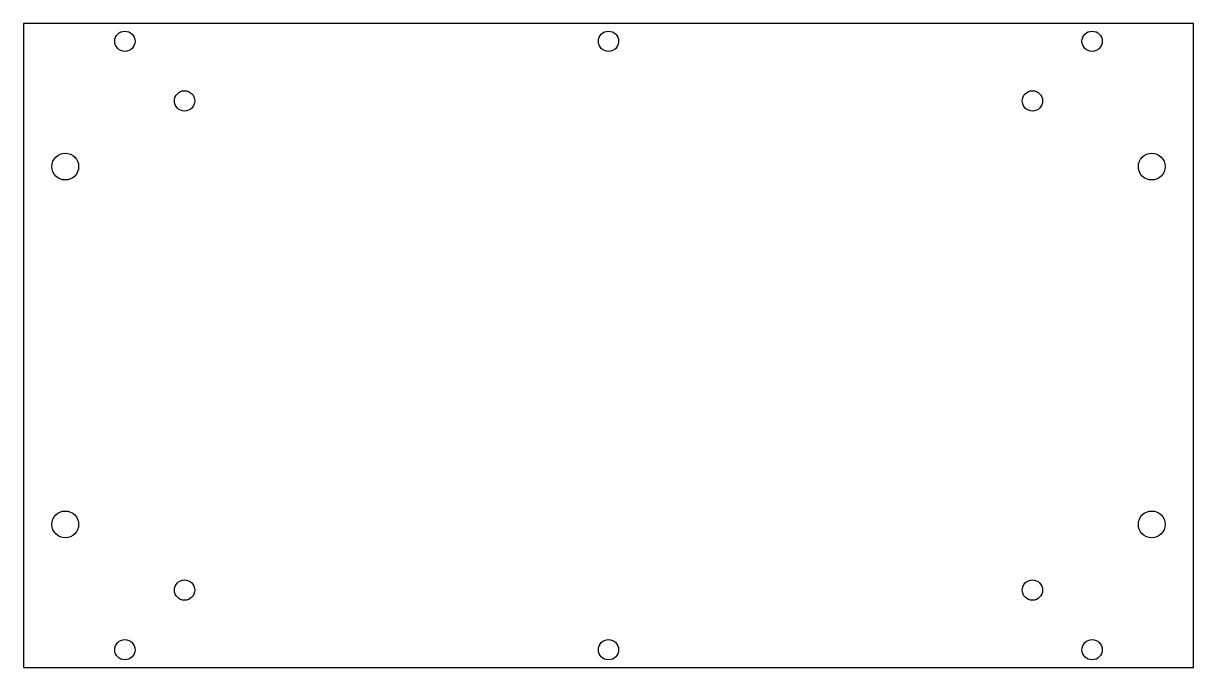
# Model space of a CAD drawing. Header units: millimetres. Extents: x -20 to 176, y -6 to 102.
import ezdxf

# ---------------------------------------------------------------- set-up
doc = ezdxf.new("R2010")
doc.units = ezdxf.units.MM

msp = doc.modelspace()

# ---------------------------------------------------------------- linework, layer by layer
for p, q in [((176, 102), (-20, 102)), ((-20, 102), (-20, -6)), ((176, -6), (176, 102)), ((-20, -6), (176, -6))]:
    msp.add_line(p, q)
for centre, radius in [((-3, 99), 1.7), ((78, 99), 1.7), ((159, 99), 1.7), ((7, 89), 1.7), ((149, 89), 1.7), ((-13, 78), 2.25), ((169, 78), 2.25), ((-13, 18), 2.25), ((169, 18), 2.25), ((7, 7), 1.7), ((149, 7), 1.7), ((-3, -3), 1.7), ((78, -3), 1.7), ((159, -3), 1.7)]:
    msp.add_circle(centre, radius)

doc.saveas('drawing.dxf')
